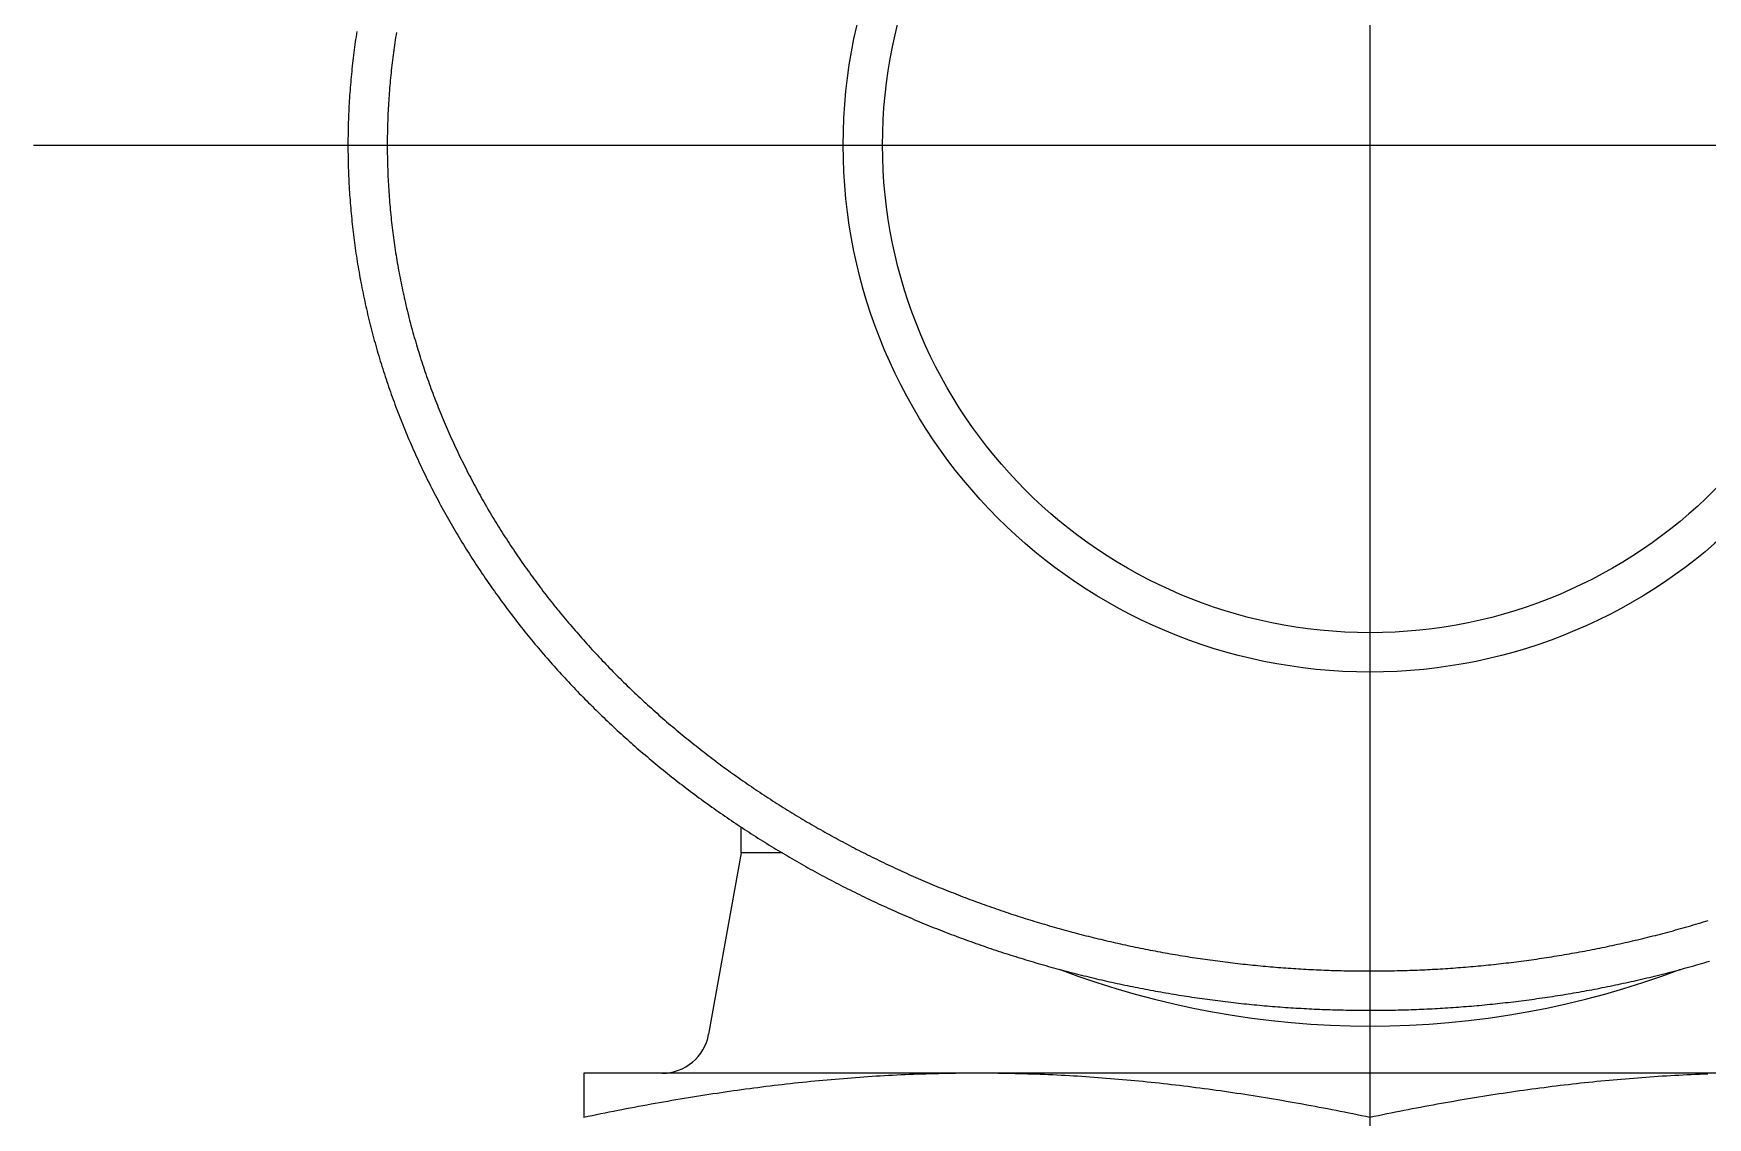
# Model space of a CAD drawing. Extents: x -15.1 to 51.3, y -18.2 to 39.
# Drawn here: x 34.33 to 44.98, y 25.22 to 32.11 of the extents above; entities that cross this region are included whole.
import ezdxf

# ---------------------------------------------------------------- set-up
doc = ezdxf.new("R2010")
doc.units = 0
doc.linetypes.add('CENTER', pattern=[50.8, 31.75, -6.35, 6.35, -6.35])
doc.layers.get('0').update_dxf_attribs({"linetype": 'CONTINUOUS'})
doc.layers.add('CENTER', color=1, linetype='CENTER')

msp = doc.modelspace()

# ---------------------------------------------------------------- linework, layer by layer
at = {"color": 7, "linetype": 'CONTINUOUS'}
for p, q in [((38.833685, 26.9), (38.833685, 27.064752)), ((38.833685, 26.9), (38.627839, 25.747263)), ((39.096447, 26.9), (38.833685, 26.9)), ((47.833685, 25.5), (37.833685, 25.5)), ((37.833685, 25.5), (37.833685, 25.218468))]:
    msp.add_line(p, q, dxfattribs=at)
at = {"color": 7}
for points in [[(36.3901, 32.1228, 0), (36.3875, 32.1059, 0), (36.385, 32.089, 0), (36.3825, 32.0721, 0), (36.38, 32.0552, 0), (36.3777, 32.0383, 0), (36.3754, 32.0213, 0), (36.3731, 32.0044, 0), (36.3709, 31.9874, 0), (36.3688, 31.9705, 0), (36.3668, 31.9535, 0), (36.3648, 31.9365, 0), (36.3628, 31.9196, 0), (36.3609, 31.9026, 0), (36.3591, 31.8856, 0), (36.3574, 31.8686, 0), (36.3557, 31.8516, 0), (36.3541, 31.8346, 0), (36.3525, 31.8176, 0), (36.351, 31.8006, 0), (36.3496, 31.7836, 0), (36.3482, 31.7665, 0), (36.3469, 31.7495, 0), (36.3456, 31.7325, 0), (36.3444, 31.7155, 0), (36.3433, 31.6984, 0), (36.3422, 31.6814, 0), (36.3412, 31.6643, 0), (36.3403, 31.6473, 0), (36.3394, 31.6303, 0), (36.3386, 31.6132, 0), (36.3378, 31.5962, 0), (36.3371, 31.5791, 0), (36.3365, 31.562, 0), (36.3359, 31.545, 0), (36.3354, 31.5279, 0), (36.335, 31.5109, 0), (36.3346, 31.4938, 0), (36.3343, 31.4768, 0), (36.3341, 31.4597, 0), (36.3339, 31.4426, 0), (36.3338, 31.4256, 0), (36.3337, 31.4085, 0), (36.3337, 31.3915, 0), (36.3338, 31.3744, 0), (36.3339, 31.3573, 0), (36.3341, 31.3403, 0), (36.3343, 31.3232, 0), (36.3346, 31.3062, 0), (36.335, 31.2891, 0), (36.3355, 31.272, 0), (36.336, 31.255, 0), (36.3365, 31.2379, 0), (36.3372, 31.2209, 0), (36.3379, 31.2038, 0), (36.3386, 31.1868, 0), (36.3394, 31.1697, 0), (36.3403, 31.1527, 0), (36.3412, 31.1356, 0), (36.3422, 31.1186, 0), (36.3433, 31.1016, 0), (36.3444, 31.0845, 0), (36.3456, 31.0675, 0), (36.3469, 31.0505, 0), (36.3482, 31.0334, 0), (36.3496, 31.0164, 0), (36.351, 30.9994, 0), (36.3525, 30.9824, 0), (36.3541, 30.9654, 0), (36.3557, 30.9484, 0), (36.3574, 30.9314, 0), (36.3591, 30.9144, 0), (36.3609, 30.8974, 0), (36.3628, 30.8804, 0), (36.3648, 30.8635, 0), (36.3668, 30.8465, 0), (36.3688, 30.8295, 0), (36.3709, 30.8126, 0), (36.3731, 30.7956, 0), (36.3754, 30.7787, 0), (36.3777, 30.7617, 0), (36.38, 30.7448, 0), (36.3825, 30.7279, 0), (36.3849, 30.711, 0), (36.3875, 30.6941, 0), (36.3901, 30.6772, 0), (36.3928, 30.6603, 0), (36.3955, 30.6434, 0), (36.3983, 30.6265, 0), (36.4012, 30.6097, 0), (36.4041, 30.5928, 0), (36.4071, 30.576, 0), (36.4101, 30.5592, 0), (36.4132, 30.5423, 0), (36.4164, 30.5255, 0), (36.4196, 30.5087, 0), (36.4229, 30.4919, 0), (36.4263, 30.4751, 0), (36.4297, 30.4584, 0), (36.4331, 30.4416, 0), (36.4367, 30.4249, 0), (36.4403, 30.4081, 0), (36.4439, 30.3914, 0), (36.4476, 30.3747, 0), (36.4514, 30.358, 0), (36.4552, 30.3413, 0), (36.4591, 30.3246, 0), (36.4631, 30.3079, 0), (36.4671, 30.2913, 0), (36.4712, 30.2747, 0), (36.4753, 30.258, 0), (36.4795, 30.2414, 0), (36.4838, 30.2248, 0), (36.4881, 30.2083, 0), (36.4925, 30.1917, 0), (36.4969, 30.1751, 0), (36.5014, 30.1586, 0), (36.506, 30.1421, 0), (36.5106, 30.1256, 0), (36.5153, 30.1091, 0), (36.52, 30.0926, 0), (36.5248, 30.0762, 0), (36.5297, 30.0597, 0), (36.5346, 30.0433, 0), (36.5396, 30.0269, 0), (36.5446, 30.0105, 0), (36.5497, 29.9941, 0), (36.5548, 29.9778, 0), (36.56, 29.9615, 0), (36.5653, 29.9451, 0), (36.5706, 29.9288, 0), (36.576, 29.9126, 0), (36.5814, 29.8963, 0), (36.5869, 29.8801, 0), (36.5925, 29.8638, 0), (36.5981, 29.8476, 0), (36.6037, 29.8314, 0), (36.6094, 29.8153, 0), (36.6152, 29.7991, 0), (36.6211, 29.783, 0), (36.6269, 29.7669, 0), (36.6329, 29.7508, 0), (36.6389, 29.7348, 0), (36.6449, 29.7187, 0), (36.651, 29.7027, 0), (36.6572, 29.6867, 0), (36.6634, 29.6707, 0), (36.6697, 29.6548, 0), (36.676, 29.6389, 0), (36.6824, 29.6229, 0), (36.6889, 29.6071, 0), (36.6953, 29.5912, 0), (36.7019, 29.5754, 0), (36.7085, 29.5595, 0), (36.7151, 29.5437, 0), (36.7219, 29.528, 0), (36.7286, 29.5122, 0), (36.7354, 29.4965, 0), (36.7423, 29.4808, 0), (36.7492, 29.4651, 0), (36.7562, 29.4495, 0), (36.7632, 29.4339, 0), (36.7703, 29.4183, 0), (36.7775, 29.4027, 0), (36.7846, 29.3872, 0), (36.7919, 29.3716, 0), (36.7992, 29.3562, 0), (36.8065, 29.3407, 0), (36.8139, 29.3252, 0), (36.8214, 29.3098, 0), (36.8289, 29.2944, 0), (36.8364, 29.2791, 0), (36.844, 29.2638, 0), (36.8517, 29.2485, 0), (36.8594, 29.2332, 0), (36.8671, 29.2179, 0), (36.8749, 29.2027, 0), (36.8828, 29.1875, 0), (36.8907, 29.1724, 0), (36.8987, 29.1572, 0), (36.9067, 29.1421, 0), (36.9147, 29.1271, 0), (36.9228, 29.112, 0), (36.931, 29.097, 0), (36.9392, 29.082, 0), (36.9474, 29.0671, 0), (36.9557, 29.0522, 0), (36.964, 29.0373, 0), (36.9724, 29.0224, 0), (36.9809, 29.0076, 0), (36.9893, 28.9928, 0), (36.9979, 28.978, 0), (37.0064, 28.9633, 0), (37.0151, 28.9486, 0), (37.0237, 28.9339, 0), (37.0324, 28.9193, 0), (37.0412, 28.9046, 0), (37.05, 28.8901, 0), (37.0589, 28.8755, 0), (37.0678, 28.861, 0), (37.0767, 28.8465, 0), (37.0857, 28.832, 0), (37.0947, 28.8176, 0), (37.1038, 28.8032, 0), (37.1129, 28.7889, 0), (37.1221, 28.7745, 0), (37.1313, 28.7602, 0), (37.1406, 28.746, 0), (37.1499, 28.7317, 0), (37.1592, 28.7175, 0), (37.1686, 28.7034, 0), (37.178, 28.6892, 0), (37.1875, 28.6751, 0), (37.197, 28.6611, 0), (37.2066, 28.647, 0), (37.2162, 28.633, 0), (37.2258, 28.619, 0), (37.2355, 28.6051, 0), (37.2453, 28.5912, 0), (37.255, 28.5773, 0), (37.2649, 28.5635, 0), (37.2747, 28.5497, 0), (37.2846, 28.5359, 0), (37.2945, 28.5221, 0), (37.3045, 28.5084, 0), (37.3145, 28.4947, 0), (37.3246, 28.4811, 0), (37.3347, 28.4675, 0), (37.3449, 28.4539, 0), (37.355, 28.4404, 0), (37.3653, 28.4269, 0), (37.3755, 28.4134, 0), (37.3858, 28.4, 0), (37.3962, 28.3866, 0), (37.4065, 28.3732, 0), (37.417, 28.3598, 0), (37.4274, 28.3465, 0), (37.4379, 28.3333, 0), (37.4485, 28.32, 0), (37.459, 28.3068, 0), (37.4696, 28.2937, 0), (37.4803, 28.2806, 0), (37.491, 28.2675, 0), (37.5017, 28.2544, 0), (37.5125, 28.2414, 0), (37.5233, 28.2284, 0), (37.5341, 28.2154, 0), (37.545, 28.2025, 0), (37.5559, 28.1896, 0), (37.5668, 28.1768, 0), (37.5778, 28.164, 0), (37.5889, 28.1512, 0), (37.5999, 28.1384, 0), (37.611, 28.1257, 0), (37.6222, 28.113, 0), (37.6333, 28.1004, 0), (37.6445, 28.0878, 0), (37.6558, 28.0752, 0), (37.6671, 28.0627, 0), (37.6784, 28.0502, 0), (37.6897, 28.0377, 0), (37.7011, 28.0252, 0), (37.7126, 28.0128, 0), (37.724, 28.0005, 0), (37.7355, 27.9881, 0), (37.7471, 27.9758, 0), (37.7586, 27.9636, 0), (37.7702, 27.9513, 0), (37.7819, 27.9391, 0), (37.7935, 27.927, 0), (37.8052, 27.9148, 0), (37.817, 27.9027, 0), (37.8288, 27.8907, 0), (37.8406, 27.8786, 0), (37.8524, 27.8667, 0), (37.8643, 27.8547, 0), (37.8762, 27.8428, 0), (37.8882, 27.8309, 0), (37.9001, 27.819, 0), (37.9122, 27.8072, 0), (37.9242, 27.7954, 0), (37.9363, 27.7837, 0), (37.9484, 27.772, 0), (37.9605, 27.7603, 0), (37.9727, 27.7487, 0), (37.9849, 27.7371, 0), (37.9972, 27.7255, 0), (38.0095, 27.7139, 0), (38.0218, 27.7024, 0), (38.0341, 27.691, 0), (38.0465, 27.6795, 0), (38.0589, 27.6681, 0), (38.0713, 27.6568, 0), (38.0838, 27.6455, 0), (38.0963, 27.6342, 0), (38.1088, 27.6229, 0), (38.1214, 27.6117, 0), (38.134, 27.6005, 0), (38.1466, 27.5894, 0), (38.1593, 27.5782, 0), (38.172, 27.5672, 0), (38.1847, 27.5561, 0), (38.1974, 27.5451, 0), (38.2102, 27.5341, 0), (38.223, 27.5232, 0), (38.2359, 27.5123, 0), (38.2487, 27.5014, 0), (38.2616, 27.4906, 0), (38.2746, 27.4798, 0), (38.2875, 27.469, 0), (38.3005, 27.4583, 0), (38.3135, 27.4476, 0), (38.3266, 27.437, 0), (38.3396, 27.4264, 0), (38.3527, 27.4158, 0), (38.3659, 27.4052, 0), (38.379, 27.3947, 0), (38.3922, 27.3843, 0), (38.4054, 27.3738, 0), (38.4187, 27.3634, 0), (38.432, 27.353, 0), (38.4453, 27.3427, 0), (38.4586, 27.3324, 0), (38.4719, 27.3222, 0), (38.4853, 27.3119, 0), (38.4987, 27.3018, 0), (38.5122, 27.2916, 0), (38.5257, 27.2815, 0), (38.5391, 27.2714, 0), (38.5527, 27.2614, 0), (38.5662, 27.2514, 0), (38.5798, 27.2414, 0), (38.5934, 27.2315, 0), (38.607, 27.2216, 0), (38.6207, 27.2117, 0), (38.6343, 27.2019, 0), (38.6481, 27.1921, 0), (38.6618, 27.1824, 0), (38.6755, 27.1727, 0), (38.6893, 27.163, 0), (38.7031, 27.1533, 0), (38.717, 27.1437, 0), (38.7308, 27.1342, 0), (38.7447, 27.1246, 0), (38.7586, 27.1151, 0), (38.7725, 27.1057, 0), (38.7865, 27.0963, 0), (38.8005, 27.0869, 0), (38.8145, 27.0775, 0), (38.8285, 27.0682, 0), (38.8425, 27.0589, 0), (38.8566, 27.0497, 0), (38.8707, 27.0405, 0), (38.8848, 27.0313, 0), (38.899, 27.0222, 0), (38.9131, 27.0131, 0), (38.9273, 27.0041, 0), (38.9415, 26.9951, 0), (38.9558, 26.9861, 0), (38.97, 26.9771, 0), (38.9843, 26.9682, 0), (38.9986, 26.9594, 0), (39.0129, 26.9505, 0), (39.0273, 26.9417, 0), (39.0416, 26.933, 0), (39.056, 26.9243, 0), (39.0704, 26.9156, 0), (39.0849, 26.9069, 0), (39.0993, 26.8983, 0), (39.1138, 26.8898, 0), (39.1283, 26.8812, 0), (39.1428, 26.8727, 0), (39.1573, 26.8643, 0), (39.1719, 26.8558, 0), (39.1865, 26.8475, 0), (39.2011, 26.8391, 0), (39.2157, 26.8308, 0), (39.2303, 26.8225, 0), (39.245, 26.8143, 0), (39.2596, 26.8061, 0), (39.2743, 26.7979, 0), (39.289, 26.7898, 0), (39.3038, 26.7817, 0), (39.3185, 26.7737, 0), (39.3333, 26.7657, 0), (39.3481, 26.7577, 0), (39.3629, 26.7497, 0), (39.3777, 26.7418, 0), (39.3925, 26.734, 0), (39.4074, 26.7262, 0), (39.4223, 26.7184, 0), (39.4372, 26.7106, 0), (39.4521, 26.7029, 0), (39.467, 26.6952, 0), (39.482, 26.6876, 0), (39.4969, 26.68, 0), (39.5119, 26.6724, 0), (39.5269, 26.6649, 0), (39.5419, 26.6574, 0), (39.557, 26.65, 0), (39.572, 26.6426, 0), (39.5871, 26.6352, 0), (39.6021, 26.6279, 0), (39.6172, 26.6206, 0), (39.6324, 26.6133, 0), (39.6475, 26.6061, 0), (39.6626, 26.5989, 0), (39.6778, 26.5918, 0), (39.693, 26.5847, 0), (39.7081, 26.5776, 0), (39.7233, 26.5706, 0), (39.7386, 26.5636, 0), (39.7538, 26.5566, 0), (39.7691, 26.5497, 0), (39.7843, 26.5428, 0), (39.7996, 26.5359, 0), (39.8149, 26.5291, 0), (39.8302, 26.5224, 0), (39.8455, 26.5156, 0), (39.8609, 26.5089, 0), (39.8762, 26.5023, 0), (39.8916, 26.4956, 0), (39.907, 26.4891, 0), (39.9224, 26.4825, 0), (39.9378, 26.476, 0), (39.9532, 26.4695, 0), (39.9686, 26.4631, 0), (39.9841, 26.4567, 0), (39.9995, 26.4503, 0), (40.015, 26.444, 0), (40.0305, 26.4377, 0), (40.046, 26.4315, 0), (40.0615, 26.4252, 0), (40.0771, 26.4191, 0), (40.0926, 26.4129, 0), (40.1082, 26.4068, 0), (40.1238, 26.4008, 0), (40.1393, 26.3947, 0), (40.1549, 26.3887, 0), (40.1706, 26.3828, 0), (40.1862, 26.3769, 0), (40.2018, 26.371, 0), (40.2175, 26.3652, 0), (40.2331, 26.3593, 0), (40.2488, 26.3536, 0), (40.2645, 26.3478, 0), (40.2802, 26.3421, 0), (40.2959, 26.3365, 0), (40.3116, 26.3309, 0), (40.3274, 26.3253, 0), (40.3431, 26.3197, 0), (40.3589, 26.3142, 0), (40.3746, 26.3088, 0), (40.3904, 26.3033, 0), (40.4062, 26.2979, 0), (40.422, 26.2925, 0), (40.4378, 26.2872, 0), (40.4537, 26.2819, 0), (40.4695, 26.2767, 0), (40.4854, 26.2715, 0), (40.5012, 26.2663, 0), (40.5171, 26.2611, 0), (40.533, 26.256, 0), (40.5489, 26.251, 0), (40.5648, 26.2459, 0), (40.5807, 26.2409, 0), (40.5966, 26.236, 0), (40.6126, 26.2311, 0), (40.6285, 26.2262, 0), (40.6445, 26.2213, 0), (40.6605, 26.2165, 0), (40.6765, 26.2117, 0), (40.6924, 26.207, 0), (40.7084, 26.2023, 0), (40.7245, 26.1976, 0), (40.7405, 26.193, 0), (40.7565, 26.1884, 0), (40.7726, 26.1838, 0), (40.7886, 26.1793, 0), (40.8047, 26.1748, 0), (40.8207, 26.1704, 0), (40.8368, 26.166, 0), (40.8529, 26.1616, 0), (40.869, 26.1573, 0), (40.8851, 26.153, 0), (40.9012, 26.1487, 0), (40.9174, 26.1445, 0), (40.9335, 26.1403, 0), (40.9496, 26.1361, 0), (40.9658, 26.132, 0), (40.982, 26.1279, 0), (40.9981, 26.1239, 0), (41.0143, 26.1198, 0), (41.0305, 26.1159, 0), (41.0467, 26.1119, 0), (41.0629, 26.108, 0), (41.0791, 26.1042, 0), (41.0953, 26.1003, 0), (41.1116, 26.0965, 0), (41.1278, 26.0928, 0), (41.1441, 26.0891, 0), (41.1603, 26.0854, 0), (41.1766, 26.0817, 0), (41.1928, 26.0781, 0), (41.2091, 26.0745, 0), (41.2254, 26.071, 0), (41.2417, 26.0675, 0), (41.258, 26.064, 0), (41.2743, 26.0606, 0), (41.2906, 26.0572, 0), (41.3069, 26.0539, 0), (41.3233, 26.0505, 0), (41.3396, 26.0473, 0), (41.356, 26.044, 0), (41.3723, 26.0408, 0), (41.3887, 26.0376, 0), (41.405, 26.0345, 0), (41.4214, 26.0314, 0), (41.4378, 26.0283, 0), (41.4542, 26.0253, 0), (41.4706, 26.0223, 0), (41.487, 26.0193, 0), (41.5034, 26.0164, 0), (41.5198, 26.0135, 0), (41.5362, 26.0107, 0), (41.5526, 26.0079, 0), (41.569, 26.0051, 0), (41.5855, 26.0023, 0), (41.6019, 25.9996, 0), (41.6184, 25.997, 0), (41.6348, 25.9943, 0), (41.6513, 25.9918, 0), (41.6677, 25.9892, 0), (41.6842, 25.9867, 0), (41.7007, 25.9842, 0), (41.7172, 25.9817, 0), (41.7337, 25.9793, 0), (41.7502, 25.9769, 0), (41.7666, 25.9746, 0), (41.7831, 25.9723, 0), (41.7997, 25.97, 0), (41.8162, 25.9678, 0), (41.8327, 25.9656, 0), (41.8492, 25.9634, 0), (41.8657, 25.9613, 0), (41.8823, 25.9592, 0), (41.8988, 25.9572, 0), (41.9153, 25.9552, 0), (41.9319, 25.9532, 0), (41.9484, 25.9512, 0), (41.965, 25.9493, 0), (41.9815, 25.9475, 0), (41.9981, 25.9456, 0), (42.0147, 25.9438, 0), (42.0312, 25.9421, 0), (42.0478, 25.9403, 0), (42.0644, 25.9387, 0), (42.0809, 25.937, 0), (42.0975, 25.9354, 0), (42.1141, 25.9338, 0), (42.1307, 25.9323, 0), (42.1473, 25.9307, 0), (42.1639, 25.9293, 0), (42.1805, 25.9278, 0), (42.1971, 25.9264, 0), (42.2137, 25.9251, 0), (42.2303, 25.9237, 0), (42.2469, 25.9225, 0), (42.2635, 25.9212, 0), (42.2802, 25.92, 0), (42.2968, 25.9188, 0), (42.3134, 25.9176, 0), (42.33, 25.9165, 0), (42.3466, 25.9155, 0), (42.3633, 25.9144, 0), (42.3799, 25.9134, 0), (42.3965, 25.9125, 0), (42.4132, 25.9115, 0), (42.4298, 25.9106, 0), (42.4464, 25.9098, 0), (42.4631, 25.9089, 0), (42.4797, 25.9082, 0), (42.4963, 25.9074, 0), (42.513, 25.9067, 0), (42.5296, 25.906, 0), (42.5463, 25.9054, 0), (42.5629, 25.9048, 0), (42.5796, 25.9042, 0), (42.5962, 25.9036, 0), (42.6128, 25.9031, 0), (42.6295, 25.9027, 0), (42.6461, 25.9023, 0), (42.6628, 25.9019, 0), (42.6794, 25.9015, 0), (42.6961, 25.9012, 0), (42.7127, 25.9009, 0), (42.7294, 25.9007, 0), (42.746, 25.9004, 0), (42.7627, 25.9003, 0), (42.7794, 25.9001, 0), (42.796, 25.9, 0), (42.8127, 25.9, 0), (42.8293, 25.8999, 0), (42.846, 25.8999, 0), (42.8626, 25.9, 0), (42.8793, 25.9001, 0), (42.896, 25.9002, 0), (42.9126, 25.9003, 0), (42.9293, 25.9005, 0), (42.9459, 25.9007, 0), (42.9626, 25.901, 0), (42.9793, 25.9013, 0), (42.9959, 25.9016, 0), (43.0126, 25.902, 0), (43.0292, 25.9024, 0), (43.0459, 25.9029, 0), (43.0626, 25.9033, 0), (43.0792, 25.9038, 0), (43.0959, 25.9044, 0), (43.1126, 25.905, 0), (43.1292, 25.9056, 0), (43.1459, 25.9063, 0), (43.1626, 25.907, 0), (43.1792, 25.9077, 0), (43.1959, 25.9085, 0), (43.2125, 25.9093, 0), (43.2292, 25.9101, 0), (43.2459, 25.911, 0), (43.2625, 25.9119, 0), (43.2792, 25.9129, 0), (43.2959, 25.9139, 0), (43.3125, 25.9149, 0), (43.3292, 25.9159, 0), (43.3459, 25.917, 0), (43.3625, 25.9182, 0), (43.3792, 25.9193, 0), (43.3958, 25.9206, 0), (43.4125, 25.9218, 0), (43.4292, 25.9231, 0), (43.4458, 25.9244, 0), (43.4625, 25.9258, 0), (43.4792, 25.9271, 0), (43.4958, 25.9286, 0), (43.5125, 25.93, 0), (43.5291, 25.9315, 0), (43.5458, 25.9331, 0), (43.5624, 25.9347, 0), (43.5791, 25.9363, 0), (43.5958, 25.9379, 0), (43.6124, 25.9396, 0), (43.6291, 25.9413, 0), (43.6457, 25.9431, 0), (43.6624, 25.9449, 0), (43.679, 25.9467, 0), (43.6957, 25.9486, 0), (43.7123, 25.9505, 0), (43.729, 25.9524, 0), (43.7456, 25.9544, 0), (43.7623, 25.9564, 0), (43.7789, 25.9585, 0), (43.7956, 25.9606, 0), (43.8122, 25.9627, 0), (43.8289, 25.9648, 0), (43.8455, 25.967, 0), (43.8622, 25.9693, 0), (43.8788, 25.9716, 0), (43.8955, 25.9739, 0), (43.9121, 25.9762, 0), (43.9288, 25.9786, 0), (43.9454, 25.981, 0), (43.962, 25.9835, 0), (43.9787, 25.986, 0), (43.9953, 25.9885, 0), (44.012, 25.9911, 0), (44.0286, 25.9937, 0), (44.0453, 25.9963, 0), (44.0619, 25.999, 0), (44.0785, 26.0018, 0), (44.0952, 26.0045, 0), (44.1118, 26.0073, 0), (44.1285, 26.0102, 0), (44.1451, 26.013, 0), (44.1617, 26.0159, 0), (44.1784, 26.0189, 0), (44.195, 26.0219, 0), (44.2117, 26.0249, 0), (44.2283, 26.028, 0), (44.2449, 26.0311, 0), (44.2616, 26.0342, 0), (44.2782, 26.0374, 0), (44.2949, 26.0406, 0), (44.3115, 26.0439, 0), (44.3281, 26.0472, 0), (44.3448, 26.0505, 0), (44.3614, 26.0539, 0), (44.378, 26.0573, 0), (44.3947, 26.0608, 0), (44.4113, 26.0643, 0), (44.4279, 26.0678, 0), (44.4446, 26.0714, 0), (44.4612, 26.075, 0), (44.4778, 26.0787, 0), (44.4944, 26.0824, 0), (44.5111, 26.0861, 0), (44.5277, 26.0899, 0), (44.5443, 26.0937, 0), (44.561, 26.0976, 0), (44.5776, 26.1015, 0), (44.5942, 26.1054, 0), (44.6108, 26.1094, 0), (44.6275, 26.1134, 0), (44.6441, 26.1175, 0), (44.6607, 26.1216, 0), (44.6773, 26.1257, 0), (44.694, 26.1299, 0), (44.7106, 26.1341, 0), (44.7272, 26.1384, 0), (44.7438, 26.1427, 0), (44.7604, 26.147, 0), (44.777, 26.1514, 0), (44.7937, 26.1559, 0), (44.8103, 26.1603, 0), (44.8269, 26.1648, 0), (44.8435, 26.1694, 0), (44.8601, 26.174, 0), (44.8767, 26.1786, 0), (44.8933, 26.1833, 0), (44.91, 26.188, 0), (44.9266, 26.1928, 0), (44.9432, 26.1976, 0), (44.9598, 26.2025, 0), (44.9764, 26.2074, 0), (44.993, 26.2123, 0)], [(36.6422, 32.1161, 0), (36.6397, 32.1001, 0), (36.6371, 32.0841, 0), (36.6346, 32.0681, 0), (36.6322, 32.0521, 0), (36.6299, 32.0361, 0), (36.6276, 32.0201, 0), (36.6253, 32.0041, 0), (36.6231, 31.988, 0), (36.621, 31.972, 0), (36.6189, 31.9559, 0), (36.6169, 31.9399, 0), (36.615, 31.9238, 0), (36.6131, 31.9078, 0), (36.6113, 31.8917, 0), (36.6095, 31.8756, 0), (36.6078, 31.8595, 0), (36.6061, 31.8435, 0), (36.6045, 31.8274, 0), (36.603, 31.8113, 0), (36.6015, 31.7952, 0), (36.6001, 31.7791, 0), (36.5987, 31.763, 0), (36.5974, 31.7469, 0), (36.5962, 31.7308, 0), (36.595, 31.7146, 0), (36.5938, 31.6985, 0), (36.5928, 31.6824, 0), (36.5918, 31.6663, 0), (36.5908, 31.6501, 0), (36.5899, 31.634, 0), (36.5891, 31.6179, 0), (36.5883, 31.6018, 0), (36.5876, 31.5856, 0), (36.587, 31.5695, 0), (36.5864, 31.5533, 0), (36.5858, 31.5372, 0), (36.5854, 31.5211, 0), (36.5849, 31.5049, 0), (36.5846, 31.4888, 0), (36.5843, 31.4726, 0), (36.584, 31.4565, 0), (36.5839, 31.4404, 0), (36.5838, 31.4242, 0), (36.5837, 31.4081, 0), (36.5837, 31.3919, 0), (36.5838, 31.3758, 0), (36.5839, 31.3596, 0), (36.5841, 31.3435, 0), (36.5843, 31.3273, 0), (36.5846, 31.3112, 0), (36.585, 31.2951, 0), (36.5854, 31.2789, 0), (36.5858, 31.2628, 0), (36.5864, 31.2466, 0), (36.587, 31.2305, 0), (36.5876, 31.2144, 0), (36.5883, 31.1982, 0), (36.5891, 31.1821, 0), (36.5899, 31.166, 0), (36.5908, 31.1498, 0), (36.5918, 31.1337, 0), (36.5928, 31.1176, 0), (36.5939, 31.1015, 0), (36.595, 31.0853, 0), (36.5962, 31.0692, 0), (36.5974, 31.0531, 0), (36.5987, 31.037, 0), (36.6001, 31.0209, 0), (36.6015, 31.0048, 0), (36.603, 30.9887, 0), (36.6045, 30.9726, 0), (36.6061, 30.9565, 0), (36.6078, 30.9404, 0), (36.6095, 30.9244, 0), (36.6113, 30.9083, 0), (36.6131, 30.8922, 0), (36.615, 30.8762, 0), (36.6169, 30.8601, 0), (36.6189, 30.844, 0), (36.621, 30.828, 0), (36.6231, 30.812, 0), (36.6253, 30.7959, 0), (36.6275, 30.7799, 0), (36.6298, 30.7639, 0), (36.6322, 30.7479, 0), (36.6346, 30.7319, 0), (36.6371, 30.7159, 0), (36.6396, 30.6999, 0), (36.6422, 30.6839, 0), (36.6449, 30.6679, 0), (36.6476, 30.652, 0), (36.6503, 30.636, 0), (36.6532, 30.6201, 0), (36.656, 30.6041, 0), (36.659, 30.5882, 0), (36.662, 30.5723, 0), (36.665, 30.5563, 0), (36.6682, 30.5404, 0), (36.6713, 30.5245, 0), (36.6746, 30.5087, 0), (36.6778, 30.4928, 0), (36.6812, 30.4769, 0), (36.6846, 30.4611, 0), (36.6881, 30.4452, 0), (36.6916, 30.4294, 0), (36.6952, 30.4136, 0), (36.6988, 30.3978, 0), (36.7025, 30.3819, 0), (36.7062, 30.3662, 0), (36.71, 30.3504, 0), (36.7139, 30.3346, 0), (36.7178, 30.3189, 0), (36.7218, 30.3031, 0), (36.7258, 30.2874, 0), (36.7299, 30.2717, 0), (36.7341, 30.256, 0), (36.7383, 30.2403, 0), (36.7426, 30.2246, 0), (36.7469, 30.209, 0), (36.7513, 30.1933, 0), (36.7557, 30.1777, 0), (36.7602, 30.1621, 0), (36.7647, 30.1465, 0), (36.7693, 30.1309, 0), (36.774, 30.1153, 0), (36.7787, 30.0998, 0), (36.7835, 30.0842, 0), (36.7883, 30.0687, 0), (36.7932, 30.0532, 0), (36.7981, 30.0377, 0), (36.8031, 30.0222, 0), (36.8082, 30.0068, 0), (36.8133, 29.9913, 0), (36.8184, 29.9759, 0), (36.8236, 29.9605, 0), (36.8289, 29.9451, 0), (36.8342, 29.9297, 0), (36.8396, 29.9144, 0), (36.845, 29.899, 0), (36.8505, 29.8837, 0), (36.856, 29.8684, 0), (36.8616, 29.8531, 0), (36.8672, 29.8379, 0), (36.8729, 29.8226, 0), (36.8787, 29.8074, 0), (36.8845, 29.7922, 0), (36.8903, 29.777, 0), (36.8962, 29.7619, 0), (36.9022, 29.7467, 0), (36.9082, 29.7316, 0), (36.9142, 29.7165, 0), (36.9204, 29.7014, 0), (36.9265, 29.6863, 0), (36.9327, 29.6713, 0), (36.939, 29.6563, 0), (36.9453, 29.6413, 0), (36.9517, 29.6263, 0), (36.9581, 29.6113, 0), (36.9646, 29.5964, 0), (36.9711, 29.5815, 0), (36.9777, 29.5666, 0), (36.9843, 29.5518, 0), (36.991, 29.5369, 0), (36.9977, 29.5221, 0), (37.0045, 29.5073, 0), (37.0114, 29.4925, 0), (37.0182, 29.4778, 0), (37.0252, 29.4631, 0), (37.0321, 29.4484, 0), (37.0392, 29.4337, 0), (37.0463, 29.419, 0), (37.0534, 29.4044, 0), (37.0606, 29.3898, 0), (37.0678, 29.3752, 0), (37.0751, 29.3607, 0), (37.0824, 29.3462, 0), (37.0898, 29.3317, 0), (37.0972, 29.3172, 0), (37.1047, 29.3027, 0), (37.1122, 29.2883, 0), (37.1197, 29.2739, 0), (37.1274, 29.2596, 0), (37.135, 29.2452, 0), (37.1427, 29.2309, 0), (37.1505, 29.2166, 0), (37.1583, 29.2024, 0), (37.1661, 29.1882, 0), (37.174, 29.174, 0), (37.1819, 29.1598, 0), (37.1899, 29.1456, 0), (37.198, 29.1315, 0), (37.206, 29.1174, 0), (37.2142, 29.1034, 0), (37.2223, 29.0894, 0), (37.2305, 29.0754, 0), (37.2388, 29.0614, 0), (37.2471, 29.0474, 0), (37.2554, 29.0335, 0), (37.2638, 29.0196, 0), (37.2722, 29.0058, 0), (37.2807, 28.992, 0), (37.2892, 28.9782, 0), (37.2978, 28.9644, 0), (37.3064, 28.9506, 0), (37.3151, 28.9369, 0), (37.3238, 28.9232, 0), (37.3325, 28.9096, 0), (37.3413, 28.896, 0), (37.3501, 28.8824, 0), (37.359, 28.8688, 0), (37.3679, 28.8553, 0), (37.3768, 28.8418, 0), (37.3858, 28.8283, 0), (37.3948, 28.8149, 0), (37.4039, 28.8014, 0), (37.413, 28.7881, 0), (37.4222, 28.7747, 0), (37.4314, 28.7614, 0), (37.4406, 28.7481, 0), (37.4499, 28.7348, 0), (37.4592, 28.7216, 0), (37.4686, 28.7084, 0), (37.478, 28.6952, 0), (37.4874, 28.6821, 0), (37.4969, 28.669, 0), (37.5064, 28.6559, 0), (37.516, 28.6428, 0), (37.5256, 28.6298, 0), (37.5352, 28.6168, 0), (37.5449, 28.6039, 0), (37.5546, 28.591, 0), (37.5644, 28.5781, 0), (37.5742, 28.5652, 0), (37.584, 28.5524, 0), (37.5939, 28.5396, 0), (37.6038, 28.5268, 0), (37.6137, 28.5141, 0), (37.6237, 28.5014, 0), (37.6337, 28.4887, 0), (37.6438, 28.4761, 0), (37.6539, 28.4635, 0), (37.664, 28.4509, 0), (37.6742, 28.4384, 0), (37.6844, 28.4259, 0), (37.6946, 28.4134, 0), (37.7049, 28.4009, 0), (37.7152, 28.3885, 0), (37.7256, 28.3762, 0), (37.736, 28.3638, 0), (37.7464, 28.3515, 0), (37.7569, 28.3392, 0), (37.7674, 28.327, 0), (37.7779, 28.3148, 0), (37.7885, 28.3026, 0), (37.7991, 28.2904, 0), (37.8098, 28.2783, 0), (37.8204, 28.2662, 0), (37.8312, 28.2541, 0), (37.8419, 28.2421, 0), (37.8527, 28.2301, 0), (37.8635, 28.2182, 0), (37.8744, 28.2062, 0), (37.8853, 28.1943, 0), (37.8962, 28.1825, 0), (37.9072, 28.1706, 0), (37.9182, 28.1588, 0), (37.9292, 28.1471, 0), (37.9403, 28.1353, 0), (37.9514, 28.1236, 0), (37.9625, 28.112, 0), (37.9737, 28.1003, 0), (37.9849, 28.0887, 0), (37.9961, 28.0771, 0), (38.0074, 28.0656, 0), (38.0187, 28.0541, 0), (38.03, 28.0426, 0), (38.0414, 28.0312, 0), (38.0528, 28.0198, 0), (38.0642, 28.0084, 0), (38.0757, 27.997, 0), (38.0872, 27.9857, 0), (38.0987, 27.9744, 0), (38.1103, 27.9632, 0), (38.1219, 27.952, 0), (38.1336, 27.9408, 0), (38.1452, 27.9296, 0), (38.1569, 27.9185, 0), (38.1686, 27.9074, 0), (38.1804, 27.8964, 0), (38.1922, 27.8854, 0), (38.204, 27.8744, 0), (38.2159, 27.8634, 0), (38.2278, 27.8525, 0), (38.2397, 27.8416, 0), (38.2516, 27.8307, 0), (38.2636, 27.8199, 0), (38.2756, 27.8091, 0), (38.2877, 27.7984, 0), (38.2997, 27.7877, 0), (38.3118, 27.777, 0), (38.324, 27.7663, 0), (38.3361, 27.7557, 0), (38.3483, 27.7451, 0), (38.3606, 27.7346, 0), (38.3728, 27.724, 0), (38.3851, 27.7135, 0), (38.3974, 27.7031, 0), (38.4098, 27.6927, 0), (38.4221, 27.6823, 0), (38.4345, 27.6719, 0), (38.447, 27.6616, 0), (38.4594, 27.6513, 0), (38.4719, 27.6411, 0), (38.4844, 27.6308, 0), (38.497, 27.6207, 0), (38.5095, 27.6105, 0), (38.5221, 27.6004, 0), (38.5348, 27.5903, 0), (38.5474, 27.5802, 0), (38.5601, 27.5702, 0), (38.5728, 27.5602, 0), (38.5856, 27.5503, 0), (38.5983, 27.5404, 0), (38.6111, 27.5305, 0), (38.624, 27.5206, 0), (38.6368, 27.5108, 0), (38.6497, 27.5011, 0), (38.6626, 27.4913, 0), (38.6755, 27.4816, 0), (38.6885, 27.4719, 0), (38.7015, 27.4623, 0), (38.7145, 27.4527, 0), (38.7275, 27.4431, 0), (38.7406, 27.4336, 0), (38.7537, 27.4241, 0), (38.7668, 27.4146, 0), (38.7799, 27.4052, 0), (38.7931, 27.3957, 0), (38.8063, 27.3864, 0), (38.8195, 27.3771, 0), (38.8327, 27.3678, 0), (38.846, 27.3585, 0), (38.8593, 27.3493, 0), (38.8726, 27.3401, 0), (38.8859, 27.3309, 0), (38.8993, 27.3218, 0), (38.9127, 27.3127, 0), (38.9261, 27.3036, 0), (38.9395, 27.2946, 0), (38.953, 27.2856, 0), (38.9665, 27.2767, 0), (38.98, 27.2678, 0), (38.9935, 27.2589, 0), (39.0071, 27.25, 0), (39.0207, 27.2412, 0), (39.0343, 27.2325, 0), (39.0479, 27.2237, 0), (39.0615, 27.215, 0), (39.0752, 27.2063, 0), (39.0889, 27.1977, 0), (39.1026, 27.1891, 0), (39.1163, 27.1805, 0), (39.1301, 27.172, 0), (39.1439, 27.1635, 0), (39.1577, 27.155, 0), (39.1715, 27.1466, 0), (39.1853, 27.1382, 0), (39.1992, 27.1299, 0), (39.2131, 27.1216, 0), (39.227, 27.1133, 0), (39.2409, 27.105, 0), (39.2549, 27.0968, 0), (39.2688, 27.0886, 0), (39.2828, 27.0805, 0), (39.2968, 27.0724, 0), (39.3108, 27.0643, 0), (39.3249, 27.0563, 0), (39.339, 27.0483, 0), (39.3531, 27.0403, 0), (39.3672, 27.0324, 0), (39.3813, 27.0245, 0), (39.3954, 27.0166, 0), (39.4096, 27.0088, 0), (39.4238, 27.001, 0), (39.438, 26.9933, 0), (39.4522, 26.9856, 0), (39.4664, 26.9779, 0), (39.4807, 26.9702, 0), (39.495, 26.9626, 0), (39.5093, 26.9551, 0), (39.5236, 26.9475, 0), (39.5379, 26.94, 0), (39.5523, 26.9326, 0), (39.5666, 26.9251, 0), (39.581, 26.9177, 0), (39.5954, 26.9104, 0), (39.6098, 26.9031, 0), (39.6243, 26.8958, 0), (39.6387, 26.8885, 0), (39.6532, 26.8813, 0), (39.6677, 26.8741, 0), (39.6822, 26.867, 0), (39.6967, 26.8599, 0), (39.7112, 26.8528, 0), (39.7258, 26.8458, 0), (39.7403, 26.8388, 0), (39.7549, 26.8318, 0), (39.7695, 26.8249, 0), (39.7841, 26.818, 0), (39.7987, 26.8112, 0), (39.8134, 26.8044, 0), (39.828, 26.7976, 0), (39.8427, 26.7908, 0), (39.8574, 26.7841, 0), (39.8721, 26.7775, 0), (39.8868, 26.7708, 0), (39.9015, 26.7642, 0), (39.9163, 26.7576, 0), (39.9311, 26.7511, 0), (39.9458, 26.7446, 0), (39.9606, 26.7382, 0), (39.9754, 26.7317, 0), (39.9902, 26.7254, 0), (40.0051, 26.719, 0), (40.0199, 26.7127, 0), (40.0348, 26.7064, 0), (40.0497, 26.7002, 0), (40.0646, 26.694, 0), (40.0795, 26.6878, 0), (40.0944, 26.6816, 0), (40.1093, 26.6755, 0), (40.1243, 26.6695, 0), (40.1392, 26.6634, 0), (40.1542, 26.6575, 0), (40.1692, 26.6515, 0), (40.1842, 26.6456, 0), (40.1992, 26.6397, 0), (40.2142, 26.6338, 0), (40.2292, 26.628, 0), (40.2443, 26.6222, 0), (40.2594, 26.6165, 0), (40.2744, 26.6108, 0), (40.2895, 26.6051, 0), (40.3046, 26.5995, 0), (40.3198, 26.5939, 0), (40.3349, 26.5883, 0), (40.35, 26.5828, 0), (40.3652, 26.5773, 0), (40.3803, 26.5718, 0), (40.3955, 26.5664, 0), (40.4107, 26.561, 0), (40.4259, 26.5556, 0), (40.4411, 26.5503, 0), (40.4563, 26.545, 0), (40.4716, 26.5398, 0), (40.4868, 26.5346, 0), (40.5021, 26.5294, 0), (40.5174, 26.5242, 0), (40.5327, 26.5191, 0), (40.5479, 26.5141, 0), (40.5633, 26.509, 0), (40.5786, 26.504, 0), (40.5939, 26.4991, 0), (40.6092, 26.4941, 0), (40.6246, 26.4892, 0), (40.64, 26.4844, 0), (40.6553, 26.4795, 0), (40.6707, 26.4748, 0), (40.6861, 26.47, 0), (40.7015, 26.4653, 0), (40.7169, 26.4606, 0), (40.7323, 26.4559, 0), (40.7478, 26.4513, 0), (40.7632, 26.4468, 0), (40.7787, 26.4422, 0), (40.7942, 26.4377, 0), (40.8096, 26.4332, 0), (40.8251, 26.4288, 0), (40.8406, 26.4244, 0), (40.8561, 26.42, 0), (40.8716, 26.4157, 0), (40.8872, 26.4114, 0), (40.9027, 26.4071, 0), (40.9182, 26.4029, 0), (40.9338, 26.3987, 0), (40.9494, 26.3946, 0), (40.9649, 26.3904, 0), (40.9805, 26.3864, 0), (40.9961, 26.3823, 0), (41.0117, 26.3783, 0), (41.0273, 26.3743, 0), (41.0429, 26.3704, 0), (41.0586, 26.3664, 0), (41.0742, 26.3626, 0), (41.0898, 26.3587, 0), (41.1055, 26.3549, 0), (41.1211, 26.3511, 0), (41.1368, 26.3474, 0), (41.1525, 26.3437, 0), (41.1682, 26.34, 0), (41.1839, 26.3364, 0), (41.1996, 26.3328, 0), (41.2153, 26.3293, 0), (41.231, 26.3257, 0), (41.2467, 26.3222, 0), (41.2625, 26.3188, 0), (41.2782, 26.3154, 0), (41.294, 26.312, 0), (41.3097, 26.3086, 0), (41.3255, 26.3053, 0), (41.3413, 26.302, 0), (41.357, 26.2988, 0), (41.3728, 26.2956, 0), (41.3886, 26.2924, 0), (41.4044, 26.2893, 0), (41.4202, 26.2862, 0), (41.436, 26.2831, 0), (41.4519, 26.2801, 0), (41.4677, 26.2771, 0), (41.4835, 26.2741, 0), (41.4994, 26.2712, 0), (41.5152, 26.2683, 0), (41.5311, 26.2654, 0), (41.5469, 26.2626, 0), (41.5628, 26.2598, 0), (41.5787, 26.257, 0), (41.5945, 26.2543, 0), (41.6104, 26.2516, 0), (41.6263, 26.249, 0), (41.6422, 26.2464, 0), (41.6581, 26.2438, 0), (41.674, 26.2413, 0), (41.6899, 26.2387, 0), (41.7059, 26.2363, 0), (41.7218, 26.2338, 0), (41.7377, 26.2314, 0), (41.7537, 26.2291, 0), (41.7696, 26.2267, 0), (41.7856, 26.2244, 0), (41.8015, 26.2222, 0), (41.8175, 26.2199, 0), (41.8334, 26.2177, 0), (41.8494, 26.2156, 0), (41.8654, 26.2135, 0), (41.8813, 26.2114, 0), (41.8973, 26.2093, 0), (41.9133, 26.2073, 0), (41.9293, 26.2053, 0), (41.9453, 26.2034, 0), (41.9613, 26.2014, 0), (41.9773, 26.1996, 0), (41.9933, 26.1977, 0), (42.0093, 26.1959, 0), (42.0253, 26.1941, 0), (42.0414, 26.1924, 0), (42.0574, 26.1907, 0), (42.0734, 26.189, 0), (42.0895, 26.1874, 0), (42.1055, 26.1858, 0), (42.1215, 26.1842, 0), (42.1376, 26.1827, 0), (42.1536, 26.1812, 0), (42.1697, 26.1797, 0), (42.1857, 26.1783, 0), (42.2018, 26.1769, 0), (42.2178, 26.1756, 0), (42.2339, 26.1743, 0), (42.25, 26.173, 0), (42.266, 26.1717, 0), (42.2821, 26.1705, 0), (42.2982, 26.1693, 0), (42.3143, 26.1682, 0), (42.3303, 26.1671, 0), (42.3464, 26.166, 0), (42.3625, 26.165, 0), (42.3786, 26.164, 0), (42.3947, 26.163, 0), (42.4108, 26.162, 0), (42.4269, 26.1611, 0), (42.4429, 26.1603, 0), (42.459, 26.1594, 0), (42.4751, 26.1586, 0), (42.4912, 26.1579, 0), (42.5073, 26.1572, 0), (42.5234, 26.1565, 0), (42.5395, 26.1558, 0), (42.5556, 26.1552, 0), (42.5717, 26.1546, 0), (42.5878, 26.154, 0), (42.6039, 26.1535, 0), (42.62, 26.153, 0), (42.6361, 26.1526, 0), (42.6522, 26.1522, 0), (42.6683, 26.1518, 0), (42.6845, 26.1515, 0), (42.7006, 26.1512, 0), (42.7167, 26.1509, 0), (42.7328, 26.1506, 0), (42.7489, 26.1504, 0), (42.765, 26.1503, 0), (42.7811, 26.1501, 0), (42.7972, 26.15, 0), (42.8133, 26.15, 0), (42.8295, 26.1499, 0), (42.8456, 26.1499, 0), (42.8617, 26.15, 0), (42.8778, 26.1501, 0), (42.8939, 26.1502, 0), (42.91, 26.1503, 0), (42.9262, 26.1505, 0), (42.9423, 26.1507, 0), (42.9584, 26.151, 0), (42.9745, 26.1513, 0), (42.9906, 26.1516, 0), (43.0068, 26.1519, 0), (43.0229, 26.1523, 0), (43.039, 26.1528, 0), (43.0551, 26.1532, 0), (43.0712, 26.1537, 0), (43.0874, 26.1543, 0), (43.1035, 26.1548, 0), (43.1196, 26.1554, 0), (43.1357, 26.1561, 0), (43.1518, 26.1567, 0), (43.168, 26.1575, 0), (43.1841, 26.1582, 0), (43.2002, 26.159, 0), (43.2163, 26.1598, 0), (43.2325, 26.1606, 0), (43.2486, 26.1615, 0), (43.2647, 26.1624, 0), (43.2808, 26.1634, 0), (43.2969, 26.1644, 0), (43.3131, 26.1654, 0), (43.3292, 26.1665, 0), (43.3453, 26.1676, 0), (43.3614, 26.1687, 0), (43.3775, 26.1699, 0), (43.3936, 26.1711, 0), (43.4098, 26.1723, 0), (43.4259, 26.1736, 0), (43.442, 26.1749, 0), (43.4581, 26.1763, 0), (43.4742, 26.1776, 0), (43.4903, 26.1791, 0), (43.5065, 26.1805, 0), (43.5226, 26.182, 0), (43.5387, 26.1835, 0), (43.5548, 26.1851, 0), (43.5709, 26.1867, 0), (43.587, 26.1883, 0), (43.6031, 26.19, 0), (43.6192, 26.1917, 0), (43.6354, 26.1934, 0), (43.6515, 26.1952, 0), (43.6676, 26.197, 0), (43.6837, 26.1988, 0), (43.6998, 26.2007, 0), (43.7159, 26.2026, 0), (43.732, 26.2046, 0), (43.7481, 26.2066, 0), (43.7642, 26.2086, 0), (43.7803, 26.2106, 0), (43.7964, 26.2127, 0), (43.8125, 26.2149, 0), (43.8286, 26.217, 0), (43.8447, 26.2192, 0), (43.8608, 26.2215, 0), (43.8769, 26.2237, 0), (43.893, 26.226, 0), (43.9091, 26.2284, 0), (43.9252, 26.2308, 0), (43.9413, 26.2332, 0), (43.9574, 26.2356, 0), (43.9734, 26.2381, 0), (43.9895, 26.2406, 0), (44.0056, 26.2432, 0), (44.0217, 26.2458, 0), (44.0378, 26.2484, 0), (44.0539, 26.2511, 0), (44.07, 26.2538, 0), (44.0861, 26.2565, 0), (44.1022, 26.2593, 0), (44.1183, 26.2621, 0), (44.1344, 26.265, 0), (44.1504, 26.2679, 0), (44.1665, 26.2708, 0), (44.1826, 26.2738, 0), (44.1987, 26.2768, 0), (44.2148, 26.2798, 0), (44.2309, 26.2829, 0), (44.247, 26.286, 0), (44.263, 26.2892, 0), (44.2791, 26.2924, 0), (44.2952, 26.2956, 0), (44.3113, 26.2989, 0), (44.3274, 26.3022, 0), (44.3434, 26.3055, 0), (44.3595, 26.3089, 0), (44.3756, 26.3123, 0), (44.3917, 26.3158, 0), (44.4077, 26.3193, 0), (44.4238, 26.3228, 0), (44.4399, 26.3264, 0), (44.456, 26.33, 0), (44.472, 26.3336, 0), (44.4881, 26.3373, 0), (44.5042, 26.3411, 0), (44.5202, 26.3448, 0), (44.5363, 26.3486, 0), (44.5524, 26.3525, 0), (44.5684, 26.3564, 0), (44.5845, 26.3603, 0), (44.6006, 26.3642, 0), (44.6166, 26.3682, 0), (44.6327, 26.3723, 0), (44.6488, 26.3764, 0), (44.6648, 26.3805, 0), (44.6809, 26.3847, 0), (44.6969, 26.3889, 0), (44.713, 26.3931, 0), (44.729, 26.3974, 0), (44.7451, 26.4017, 0), (44.7611, 26.4061, 0), (44.7772, 26.4105, 0), (44.7932, 26.4149, 0), (44.8093, 26.4194, 0), (44.8253, 26.4239, 0), (44.8414, 26.4285, 0), (44.8574, 26.4331, 0), (44.8735, 26.4377, 0), (44.8895, 26.4424, 0), (44.9056, 26.4471, 0), (44.9216, 26.4519, 0), (44.9376, 26.4567, 0), (44.9537, 26.4615, 0), (44.9697, 26.4664, 0), (44.9857, 26.4713, 0)], [(40.3337, 25.5, 0), (40.3064, 25.5, 0), (40.2791, 25.4999, 0), (40.2519, 25.4997, 0), (40.2248, 25.4994, 0), (40.1978, 25.4991, 0), (40.1708, 25.4987, 0), (40.1438, 25.4983, 0), (40.1169, 25.4977, 0), (40.0901, 25.4971, 0), (40.0633, 25.4965, 0), (40.0366, 25.4957, 0), (40.0099, 25.4949, 0), (39.9833, 25.4941, 0), (39.9567, 25.4931, 0), (39.9302, 25.4921, 0), (39.9037, 25.491, 0), (39.8772, 25.4899, 0), (39.8508, 25.4887, 0), (39.8244, 25.4875, 0), (39.7981, 25.4861, 0), (39.7718, 25.4847, 0), (39.7455, 25.4833, 0), (39.7193, 25.4818, 0), (39.6931, 25.4802, 0), (39.6669, 25.4785, 0), (39.6407, 25.4768, 0), (39.6146, 25.4751, 0), (39.5885, 25.4733, 0), (39.5625, 25.4714, 0), (39.5364, 25.4694, 0), (39.5104, 25.4674, 0), (39.4844, 25.4653, 0), (39.4584, 25.4632, 0), (39.4324, 25.461, 0), (39.4065, 25.4587, 0), (39.3805, 25.4564, 0), (39.3546, 25.4541, 0), (39.3287, 25.4516, 0), (39.3028, 25.4491, 0), (39.2769, 25.4466, 0), (39.251, 25.444, 0), (39.2251, 25.4413, 0), (39.1992, 25.4386, 0), (39.1734, 25.4358, 0), (39.1475, 25.433, 0), (39.1216, 25.4301, 0), (39.0958, 25.4271, 0), (39.0699, 25.4241, 0), (39.044, 25.421, 0), (39.0182, 25.4179, 0), (38.9923, 25.4147, 0), (38.9664, 25.4114, 0), (38.9406, 25.4081, 0), (38.9147, 25.4048, 0), (38.8888, 25.4014, 0), (38.8629, 25.3979, 0), (38.837, 25.3944, 0), (38.811, 25.3908, 0), (38.7851, 25.3871, 0), (38.7591, 25.3834, 0), (38.7332, 25.3797, 0), (38.7072, 25.3758, 0), (38.6812, 25.372, 0), (38.6552, 25.3681, 0), (38.6291, 25.3641, 0), (38.6031, 25.36, 0), (38.577, 25.3559, 0), (38.5509, 25.3518, 0), (38.5248, 25.3476, 0), (38.4986, 25.3433, 0), (38.4724, 25.339, 0), (38.4462, 25.3346, 0), (38.42, 25.3302, 0), (38.3937, 25.3257, 0), (38.3674, 25.3212, 0), (38.3411, 25.3166, 0), (38.3148, 25.3119, 0), (38.2884, 25.3072, 0), (38.2619, 25.3024, 0), (38.2355, 25.2976, 0), (38.209, 25.2927, 0), (38.1825, 25.2878, 0), (38.1559, 25.2828, 0), (38.1293, 25.2777, 0), (38.1026, 25.2726, 0), (38.0759, 25.2675, 0), (38.0492, 25.2623, 0), (38.0224, 25.257, 0), (37.9956, 25.2517, 0), (37.9687, 25.2463, 0), (37.9418, 25.2408, 0), (37.9149, 25.2353, 0), (37.8879, 25.2298, 0), (37.8608, 25.2241, 0), (37.8337, 25.2185, 0)], [(42.8337, 25.2185, 0), (42.8066, 25.2241, 0), (42.7795, 25.2298, 0), (42.7525, 25.2353, 0), (42.7255, 25.2408, 0), (42.6986, 25.2463, 0), (42.6718, 25.2517, 0), (42.6449, 25.257, 0), (42.6182, 25.2623, 0), (42.5914, 25.2675, 0), (42.5647, 25.2726, 0), (42.5381, 25.2777, 0), (42.5115, 25.2828, 0), (42.4849, 25.2878, 0), (42.4584, 25.2927, 0), (42.4319, 25.2976, 0), (42.4054, 25.3024, 0), (42.379, 25.3072, 0), (42.3526, 25.3119, 0), (42.3263, 25.3166, 0), (42.2999, 25.3212, 0), (42.2736, 25.3257, 0), (42.2474, 25.3302, 0), (42.2212, 25.3346, 0), (42.1949, 25.339, 0), (42.1688, 25.3433, 0), (42.1426, 25.3476, 0), (42.1165, 25.3518, 0), (42.0904, 25.3559, 0), (42.0643, 25.36, 0), (42.0382, 25.3641, 0), (42.0122, 25.3681, 0), (41.9862, 25.372, 0), (41.9602, 25.3758, 0), (41.9342, 25.3797, 0), (41.9082, 25.3834, 0), (41.8823, 25.3871, 0), (41.8563, 25.3908, 0), (41.8304, 25.3944, 0), (41.8045, 25.3979, 0), (41.7786, 25.4014, 0), (41.7527, 25.4048, 0), (41.7268, 25.4081, 0), (41.7009, 25.4114, 0), (41.6751, 25.4147, 0), (41.6492, 25.4179, 0), (41.6233, 25.421, 0), (41.5975, 25.4241, 0), (41.5716, 25.4271, 0), (41.5457, 25.4301, 0), (41.5199, 25.433, 0), (41.494, 25.4358, 0), (41.4681, 25.4386, 0), (41.4423, 25.4413, 0), (41.4164, 25.444, 0), (41.3905, 25.4466, 0), (41.3646, 25.4491, 0), (41.3387, 25.4516, 0), (41.3128, 25.4541, 0), (41.2869, 25.4564, 0), (41.2609, 25.4587, 0), (41.235, 25.461, 0), (41.209, 25.4632, 0), (41.183, 25.4653, 0), (41.157, 25.4674, 0), (41.131, 25.4694, 0), (41.1049, 25.4714, 0), (41.0788, 25.4733, 0), (41.0527, 25.4751, 0), (41.0266, 25.4768, 0), (41.0005, 25.4785, 0), (40.9743, 25.4802, 0), (40.9481, 25.4818, 0), (40.9219, 25.4833, 0), (40.8956, 25.4847, 0), (40.8693, 25.4861, 0), (40.8429, 25.4875, 0), (40.8166, 25.4887, 0), (40.7902, 25.4899, 0), (40.7637, 25.491, 0), (40.7372, 25.4921, 0), (40.7107, 25.4931, 0), (40.6841, 25.4941, 0), (40.6575, 25.4949, 0), (40.6308, 25.4957, 0), (40.6041, 25.4965, 0), (40.5773, 25.4971, 0), (40.5504, 25.4977, 0), (40.5236, 25.4983, 0), (40.4966, 25.4987, 0), (40.4696, 25.4991, 0), (40.4426, 25.4994, 0), (40.4154, 25.4997, 0), (40.3883, 25.4999, 0), (40.361, 25.5, 0), (40.3337, 25.5, 0)], [(44.9833, 25.4941, 0), (44.9567, 25.4931, 0), (44.9302, 25.4921, 0), (44.9037, 25.491, 0), (44.8772, 25.4899, 0), (44.8508, 25.4887, 0), (44.8244, 25.4875, 0), (44.7981, 25.4861, 0), (44.7718, 25.4847, 0), (44.7455, 25.4833, 0), (44.7193, 25.4818, 0), (44.6931, 25.4802, 0), (44.6669, 25.4785, 0), (44.6407, 25.4768, 0), (44.6146, 25.4751, 0), (44.5885, 25.4733, 0), (44.5625, 25.4714, 0), (44.5364, 25.4694, 0), (44.5104, 25.4674, 0), (44.4844, 25.4653, 0), (44.4584, 25.4632, 0), (44.4324, 25.461, 0), (44.4065, 25.4587, 0), (44.3805, 25.4564, 0), (44.3546, 25.4541, 0), (44.3287, 25.4516, 0), (44.3028, 25.4491, 0), (44.2769, 25.4466, 0), (44.251, 25.444, 0), (44.2251, 25.4413, 0), (44.1992, 25.4386, 0), (44.1734, 25.4358, 0), (44.1475, 25.433, 0), (44.1216, 25.4301, 0), (44.0958, 25.4271, 0), (44.0699, 25.4241, 0), (44.044, 25.421, 0), (44.0182, 25.4179, 0), (43.9923, 25.4147, 0), (43.9664, 25.4114, 0), (43.9406, 25.4081, 0), (43.9147, 25.4048, 0), (43.8888, 25.4014, 0), (43.8629, 25.3979, 0), (43.837, 25.3944, 0), (43.811, 25.3908, 0), (43.7851, 25.3871, 0), (43.7591, 25.3834, 0), (43.7332, 25.3797, 0), (43.7072, 25.3758, 0), (43.6812, 25.372, 0), (43.6552, 25.3681, 0), (43.6291, 25.3641, 0), (43.6031, 25.36, 0), (43.577, 25.3559, 0), (43.5509, 25.3518, 0), (43.5248, 25.3476, 0), (43.4986, 25.3433, 0), (43.4724, 25.339, 0), (43.4462, 25.3346, 0), (43.42, 25.3302, 0), (43.3937, 25.3257, 0), (43.3674, 25.3212, 0), (43.3411, 25.3166, 0), (43.3148, 25.3119, 0), (43.2884, 25.3072, 0), (43.2619, 25.3024, 0), (43.2355, 25.2976, 0), (43.209, 25.2927, 0), (43.1825, 25.2878, 0), (43.1559, 25.2828, 0), (43.1293, 25.2777, 0), (43.1026, 25.2726, 0), (43.0759, 25.2675, 0), (43.0492, 25.2623, 0), (43.0224, 25.257, 0), (42.9956, 25.2517, 0), (42.9687, 25.2463, 0), (42.9418, 25.2408, 0), (42.9149, 25.2353, 0), (42.8879, 25.2298, 0), (42.8608, 25.2241, 0), (42.8337, 25.2185, 0)]]:
    msp.add_polyline3d(points, dxfattribs=at)
at = {"color": 7, "linetype": 'CONTINUOUS'}
for radius in [3.35, 3.1]:
    msp.add_circle((42.833685, 31.4), radius, dxfattribs=at)
for centre, radius, start, end in [((42.833685, 31.4), 5.6, 249.3280116, 290.6719884), ((38.33251, 25.8), 0.3, 270, 349.8753283)]:
    msp.add_arc(centre, radius, start, end, dxfattribs=at)
at = {"layer": 'CENTER', "color": 1, "linetype": 'CENTER'}
for p, q in [((42.833685, 39), (42.833685, -2)), ((34.333688, 31.4), (51.333685, 31.4))]:
    msp.add_line(p, q, dxfattribs=at)

doc.saveas('drawing.dxf')
